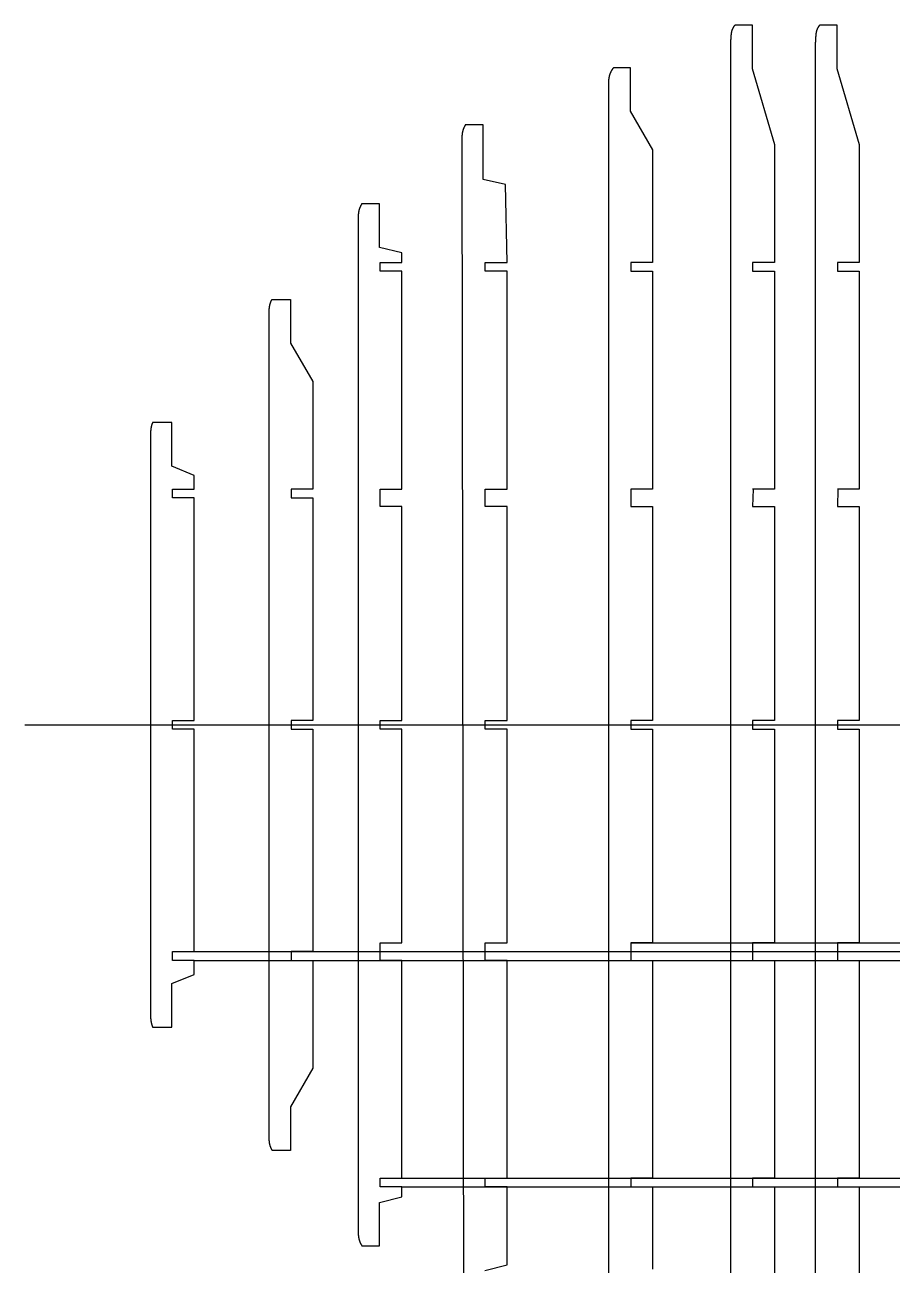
# Model space of a CAD drawing. Header units: inches. Extents: x -1514 to 1282, y -2074 to 286.
# Drawn here: x 342 to 381.8, y 64 to 121 of the extents above; entities that cross this region are included whole.
import ezdxf

# ---------------------------------------------------------------- set-up
doc = ezdxf.new("R2010")
doc.units = ezdxf.units.IN
doc.header["$LTSCALE"] = 0.1
doc.header["$MEASUREMENT"] = 0

msp = doc.modelspace()

# ---------------------------------------------------------------- linework, layer by layer
msp.add_line((342.01311, 88.84523), (449.85803, 88.84523))
at = {"color": 3}
for p, q in [((369.80497, 78.83099), (448.56981, 78.83099)), ((349.78398, 78.43101), (442.04386, 78.43101)), ((349.78398, 78.03101), (451.25003, 78.03101)), ((359.30759, 68.03099), (433.98611, 68.03099)), ((359.30759, 67.63098), (452.92044, 67.63098))]:
    msp.add_line(p, q, dxfattribs=at)
at = {"color": 7, "linetype": 'Continuous', "lineweight": 25}
for points in [[(374.39754, 57.63099), (374.39754, 120.05947), (374.39761, 120.06191), (374.39769, 120.06436), (374.39776, 120.06679), (374.39783, 120.06922), (374.39791, 120.07164), (374.39798, 120.07406), (374.39806, 120.07647), (374.39813, 120.07888), (374.3982, 120.08128), (374.39828, 120.08367), (374.39835, 120.08605), (374.39843, 120.08844), (374.39851, 120.09081), (374.39858, 120.09318), (374.39866, 120.09554), (374.39873, 120.0979), (374.39881, 120.10025), (374.39889, 120.10259), (374.39896, 120.10493), (374.39904, 120.10727), (374.39912, 120.10959), (374.39919, 120.11191), (374.39927, 120.11423), (374.39935, 120.11654), (374.39943, 120.11884), (374.39951, 120.12114), (374.39959, 120.12343), (374.39966, 120.12571), (374.39974, 120.12799), (374.39982, 120.13027), (374.3999, 120.13254), (374.39998, 120.1348), (374.40006, 120.13705), (374.40014, 120.1393), (374.40022, 120.14155), (374.4003, 120.14379), (374.40038, 120.14602), (374.40046, 120.14825), (374.40055, 120.15047), (374.40063, 120.15268), (374.40071, 120.15489), (374.40079, 120.1571), (374.40087, 120.1593), (374.40096, 120.16149), (374.40104, 120.16368), (374.40112, 120.16586), (374.4012, 120.16803), (374.40129, 120.1702), (374.40137, 120.17237), (374.40146, 120.17452), (374.40154, 120.17668), (374.40162, 120.17882), (374.40171, 120.18097), (374.40179, 120.1831), (374.40188, 120.18523), (374.40196, 120.18736), (374.40205, 120.18947), (374.40213, 120.19159), (374.40222, 120.1937), (374.40231, 120.1958), (374.40239, 120.19789), (374.40248, 120.19999), (374.40257, 120.20207), (374.40265, 120.20415), (374.40274, 120.20623), (374.40283, 120.20829), (374.40292, 120.21036), (374.403, 120.21242), (374.40309, 120.21447), (374.40318, 120.21652), (374.40327, 120.21856), (374.40336, 120.22059), (374.40345, 120.22262), (374.40354, 120.22465), (374.40362, 120.22667), (374.40371, 120.22868), (374.4038, 120.23069), (374.40389, 120.23269), (374.40399, 120.23469), (374.40408, 120.23669), (374.40417, 120.23867), (374.40426, 120.24065), (374.40435, 120.24263), (374.40444, 120.2446), (374.40453, 120.24657), (374.40462, 120.24853), (374.40472, 120.25048), (374.40481, 120.25243), (374.4049, 120.25438), (374.40499, 120.25632), (374.40509, 120.25825), (374.40518, 120.26018), (374.40528, 120.2621), (374.40537, 120.26402), (374.40546, 120.26594), (374.40556, 120.26784), (374.40565, 120.26975), (374.40575, 120.27164), (374.40584, 120.27353), (374.40594, 120.27542), (374.40603, 120.2773), (374.40613, 120.27918), (374.40622, 120.28105), (374.40632, 120.28292), (374.40642, 120.28478), (374.40651, 120.28663), (374.40661, 120.28849), (374.40671, 120.29033), (374.4068, 120.29217), (374.4069, 120.29401), (374.407, 120.29584), (374.4071, 120.29766), (374.4072, 120.29948), (374.40729, 120.3013), (374.40739, 120.30311), (374.40749, 120.30491), (374.40759, 120.30671), (374.40769, 120.30851), (374.40779, 120.3103), (374.40789, 120.31208), (374.40799, 120.31386), (374.40809, 120.31564), (374.40819, 120.31741), (374.40829, 120.31918), (374.40839, 120.32094), (374.40849, 120.32269), (374.4086, 120.32444), (374.4087, 120.32619), (374.4088, 120.32793), (374.4089, 120.32966), (374.409, 120.33139), (374.40911, 120.33312), (374.40921, 120.33484), (374.40931, 120.33656), (374.40942, 120.33827), (374.40952, 120.33997), (374.40962, 120.34167), (374.40973, 120.34337), (374.40983, 120.34506), (374.40994, 120.34675), (374.41004, 120.34843), (374.41014, 120.35011), (374.41025, 120.35178), (374.41036, 120.35345), (374.41046, 120.35511), (374.41057, 120.35677), (374.41067, 120.35843), (374.41078, 120.36007), (374.41089, 120.36172), (374.41099, 120.36336), (374.4111, 120.36499), (374.41121, 120.36662), (374.41131, 120.36825), (374.41142, 120.36987), (374.41153, 120.37149), (374.41164, 120.3731), (374.41175, 120.3747), (374.41186, 120.37631), (374.41196, 120.3779), (374.41207, 120.3795), (374.41218, 120.38108), (374.41229, 120.38267), (374.4124, 120.38425), (374.41251, 120.38582), (374.41262, 120.38739), (374.41273, 120.38896), (374.41284, 120.39052), (374.41295, 120.39207), (374.41307, 120.39363), (374.41318, 120.39517), (374.41329, 120.39672), (374.4134, 120.39825), (374.41351, 120.39979), (374.41363, 120.40132), (374.41374, 120.40284), (374.41385, 120.40436), (374.41396, 120.40588), (374.41408, 120.40739), (374.41419, 120.4089), (374.4143, 120.4104), (374.41442, 120.4119), (374.41453, 120.41339), (374.41465, 120.41488), (374.41476, 120.41636), (374.41488, 120.41784), (374.41499, 120.41932), (374.41511, 120.42079), (374.41522, 120.42226), (374.41534, 120.42372), (374.41546, 120.42518), (374.41557, 120.42664), (374.41569, 120.42809), (374.4158, 120.42953), (374.41592, 120.43097), (374.41604, 120.43241), (374.41616, 120.43384), (374.41627, 120.43527), (374.41639, 120.4367), (374.41651, 120.43812), (374.41663, 120.43953), (374.41675, 120.44095), (374.41687, 120.44235), (374.41699, 120.44376), (374.41711, 120.44516), (374.41723, 120.44655), (374.41735, 120.44794), (374.41747, 120.44933), (374.41759, 120.45071), (374.41771, 120.45209), (374.41783, 120.45346), (374.41795, 120.45483), (374.41807, 120.4562), (374.41819, 120.45756), (374.41831, 120.45892), (374.41843, 120.46027), (374.41856, 120.46162), (374.41868, 120.46297), (374.4188, 120.46431), (374.41893, 120.46565), (374.41905, 120.46698), (374.41917, 120.46831), (374.4193, 120.46963), (374.41942, 120.47095), (374.41954, 120.47227), (374.41967, 120.47359), (374.41979, 120.47489), (374.41992, 120.4762), (374.42004, 120.4775), (374.42017, 120.4788), (374.42029, 120.48009), (374.42042, 120.48138), (374.42054, 120.48267), (374.42067, 120.48395), (374.4208, 120.48523), (374.42092, 120.4865), (374.42105, 120.48777), (374.42118, 120.48904), (374.42131, 120.4903), (374.42143, 120.49156), (374.42156, 120.49281), (374.42169, 120.49406), (374.42182, 120.49531), (374.42195, 120.49655), (374.42208, 120.49779), (374.4222, 120.49903), (374.42233, 120.50026), (374.42246, 120.50149), (374.42259, 120.50271), (374.42272, 120.50393), (374.42285, 120.50515), (374.42298, 120.50636), (374.42312, 120.50757), (374.42325, 120.50877), (374.42338, 120.50998), (374.42351, 120.51117), (374.42364, 120.51237), (374.42377, 120.51356), (374.4239, 120.51474), (374.42404, 120.51593), (374.42417, 120.51711), (374.4243, 120.51828), (374.42444, 120.51946), (374.42457, 120.52062), (374.4247, 120.52179), (374.42484, 120.52295), (374.42497, 120.52411), (374.42511, 120.52526), (374.42524, 120.52641), (374.42537, 120.52756), (374.42551, 120.5287), (374.42565, 120.52984), (374.42578, 120.53098), (374.42592, 120.53211), (374.42605, 120.53324), (374.42619, 120.53437), (374.42633, 120.53549), (374.42646, 120.53661), (374.4266, 120.53772), (374.42674, 120.53884), (374.42687, 120.53994), (374.42701, 120.54105), (374.42715, 120.54215), (374.42729, 120.54325), (374.42743, 120.54434), (374.42756, 120.54543), (374.4277, 120.54652), (374.42784, 120.54761), (374.42798, 120.54869), (374.42812, 120.54976), (374.42826, 120.55084), (374.4284, 120.55191), (374.42854, 120.55298), (374.42868, 120.55404), (374.42882, 120.5551), (374.42896, 120.55616), (374.42911, 120.55721), (374.42925, 120.55826), (374.42939, 120.55931), (374.42953, 120.56036), (374.42967, 120.5614), (374.42982, 120.56243), (374.42996, 120.56347), (374.4301, 120.5645), (374.43024, 120.56553), (374.43039, 120.56655), (374.43053, 120.56757), (374.43068, 120.56859), (374.43082, 120.56961), (374.43096, 120.57062), (374.43111, 120.57163), (374.43125, 120.57263), (374.4314, 120.57364), (374.43154, 120.57464), (374.43169, 120.57563), (374.43184, 120.57663), (374.43198, 120.57762), (374.43213, 120.5786), (374.43227, 120.57959), (374.43242, 120.58057), (374.43257, 120.58154), (374.43272, 120.58252), (374.43286, 120.58349), (374.43301, 120.58446), (374.43316, 120.58542), (374.43331, 120.58639), (374.43346, 120.58735), (374.43361, 120.5883), (374.43375, 120.58925), (374.4339, 120.5902), (374.43405, 120.59115), (374.4342, 120.5921), (374.43435, 120.59304), (374.4345, 120.59398), (374.43465, 120.59491), (374.4348, 120.59584), (374.43495, 120.59677), (374.43511, 120.5977), (374.43526, 120.59862), (374.43541, 120.59954), (374.43556, 120.60046), (374.43571, 120.60138), (374.43587, 120.60229), (374.43602, 120.6032), (374.43617, 120.6041), (374.43632, 120.60501), (374.43648, 120.60591), (374.43663, 120.60681), (374.43679, 120.6077), (374.43694, 120.60859), (374.43709, 120.60948), (374.43725, 120.61037), (374.4374, 120.61125), (374.43756, 120.61214), (374.43771, 120.61301), (374.43787, 120.61389), (374.43802, 120.61476), (374.43818, 120.61563), (374.43834, 120.6165), (374.43849, 120.61737), (374.43865, 120.61823), (374.43881, 120.61909), (374.43896, 120.61994), (374.43912, 120.6208), (374.43928, 120.62165), (374.43944, 120.6225), (374.4396, 120.62334), (374.43975, 120.62419), (374.43991, 120.62503), (374.44007, 120.62587), (374.44023, 120.6267), (374.44039, 120.62753), (374.44055, 120.62837), (374.44071, 120.62919), (374.44087, 120.63002), (374.44103, 120.63084), (374.44119, 120.63166), (374.44135, 120.63248), (374.44151, 120.63329), (374.44168, 120.63411), (374.44184, 120.63492), (374.442, 120.63572), (374.44216, 120.63653), (374.44232, 120.63733), (374.44249, 120.63813), (374.44265, 120.63893), (374.44281, 120.63973), (374.44298, 120.64052), (374.44314, 120.64131), (374.4433, 120.6421), (374.44347, 120.64288), (374.44363, 120.64367), (374.4438, 120.64445), (374.44396, 120.64522), (374.44413, 120.646), (374.44429, 120.64677), (374.44446, 120.64755), (374.44462, 120.64831), (374.44479, 120.64908), (374.44496, 120.64985), (374.44512, 120.65061), (374.44529, 120.65137), (374.44546, 120.65212), (374.44562, 120.65288), (374.44579, 120.65363), (374.44596, 120.65438), (374.44613, 120.65513), (374.4463, 120.65588), (374.44646, 120.65662), (374.44663, 120.65736), (374.4468, 120.6581), (374.44697, 120.65884), (374.44714, 120.65957), (374.44731, 120.66031), (374.44748, 120.66104), (374.44765, 120.66177), (374.44782, 120.66249), (374.44799, 120.66322), (374.44816, 120.66394), (374.44833, 120.66466), (374.44851, 120.66538), (374.44868, 120.66609), (374.44885, 120.6668), (374.44902, 120.66752), (374.44919, 120.66823), (374.44937, 120.66893), (374.44954, 120.66964), (374.44971, 120.67034), (374.44989, 120.67104), (374.45006, 120.67174), (374.45023, 120.67244), (374.45041, 120.67313), (374.45058, 120.67383), (374.45076, 120.67452), (374.45093, 120.67521), (374.45111, 120.67589), (374.45128, 120.67658), (374.45146, 120.67726), (374.45164, 120.67794), (374.45181, 120.67862), (374.45199, 120.6793), (374.45216, 120.67997), (374.45234, 120.68065), (374.45252, 120.68132), (374.4527, 120.68199), (374.45287, 120.68266), (374.45305, 120.68332), (374.45323, 120.68399), (374.45341, 120.68465), (374.45359, 120.68531), (374.45377, 120.68597), (374.45395, 120.68662), (374.45412, 120.68728), (374.4543, 120.68793), (374.45448, 120.68858), (374.45466, 120.68923), (374.45484, 120.68988), (374.45503, 120.69052), (374.45521, 120.69117), (374.45539, 120.69181), (374.45557, 120.69245), (374.45575, 120.69309), (374.45593, 120.69373), (374.45611, 120.69436), (374.4563, 120.695), (374.45648, 120.69563), (374.45666, 120.69626), (374.45685, 120.69689), (374.45703, 120.69751), (374.45721, 120.69814), (374.4574, 120.69876), (374.45758, 120.69939), (374.45777, 120.70001), (374.45795, 120.70063), (374.45814, 120.70124), (374.45832, 120.70186), (374.45851, 120.70247), (374.45869, 120.70309), (374.45888, 120.7037), (374.45906, 120.70431), (374.45925, 120.70491), (374.45962, 120.70612), (374.46, 120.70733), (374.46037, 120.70853), (374.46075, 120.70972), (374.46113, 120.71091), (374.46151, 120.71209), (374.46189, 120.71327), (374.46227, 120.71444), (374.46265, 120.7156), (374.46303, 120.71676), (374.46341, 120.71791), (374.4638, 120.71906), (374.46419, 120.72021), (374.46457, 120.72134), (374.46496, 120.72248), (374.46535, 120.7236), (374.46574, 120.72473), (374.46613, 120.72585), (374.46652, 120.72696), (374.46691, 120.72807), (374.46731, 120.72917), (374.4677, 120.73027), (374.4681, 120.73137), (374.46849, 120.73246), (374.46889, 120.73354), (374.46929, 120.73463), (374.46969, 120.7357), (374.47009, 120.73678), (374.47049, 120.73785), (374.4709, 120.73891), (374.4713, 120.73998), (374.4717, 120.74103), (374.47211, 120.74209), (374.47252, 120.74314), (374.47293, 120.74419), (374.47333, 120.74523), (374.47374, 120.74627), (374.47415, 120.74731), (374.47457, 120.74834), (374.47498, 120.74938), (374.47539, 120.7504), (374.47581, 120.75143), (374.47622, 120.75245), (374.47664, 120.75347), (374.47706, 120.75449), (374.47748, 120.7555), (374.4779, 120.75651), (374.47832, 120.75752), (374.47874, 120.75852), (374.47917, 120.75953), (374.47959, 120.76053), (374.48002, 120.76153), (374.48044, 120.76253), (374.48087, 120.76352), (374.4813, 120.76451), (374.48173, 120.7655), (374.48216, 120.76649), (374.48259, 120.76748), (374.48302, 120.76847), (374.48345, 120.76945), (374.48389, 120.77043), (374.48432, 120.77141), (374.48476, 120.77239), (374.4852, 120.77337), (374.48608, 120.77532), (374.48696, 120.77727), (374.48785, 120.77922), (374.48874, 120.78116), (374.48896, 120.78164), (374.48918, 120.78213), (374.48964, 120.78311), (374.49054, 120.78506), (374.49145, 120.78701), (374.49237, 120.78896), (374.49329, 120.79091), (374.49421, 120.79286), (374.49514, 120.7948), (374.49607, 120.79675), (374.49701, 120.79869), (374.49795, 120.80063), (374.4989, 120.80256), (374.49985, 120.8045), (374.5008, 120.80643), (374.50176, 120.80836), (374.50272, 120.81029), (374.50369, 120.81222), (374.50466, 120.81415), (374.50564, 120.81607), (374.50662, 120.81799), (374.5076, 120.81991), (374.50859, 120.82183), (374.50959, 120.82375), (374.51058, 120.82566), (374.51158, 120.82757), (374.51259, 120.82948), (374.5136, 120.83139), (374.51461, 120.83329), (374.51563, 120.8352), (374.51665, 120.8371), (374.51768, 120.839), (374.51871, 120.84089), (374.51975, 120.84279), (374.52078, 120.84468), (374.52183, 120.84657), (374.52287, 120.84846), (374.52393, 120.85035), (374.52498, 120.85223), (374.52604, 120.85411), (374.5271, 120.85599), (374.52817, 120.85787), (374.52924, 120.85974), (374.53032, 120.86162), (374.5314, 120.86349), (374.53249, 120.86535), (374.53357, 120.86722), (374.53467, 120.86908), (374.53576, 120.87094), (374.53686, 120.8728), (374.53797, 120.87466), (374.53908, 120.87651), (374.54019, 120.87836), (374.5413, 120.88021), (374.54242, 120.88206), (374.54355, 120.8839), (374.54468, 120.88574), (374.54581, 120.88758), (374.54695, 120.88942), (374.54809, 120.89125), (374.54923, 120.89308), (374.55038, 120.89491), (374.55153, 120.89674), (374.55269, 120.89856), (374.55385, 120.90039), (374.55501, 120.9022), (374.55618, 120.90402), (374.55735, 120.90583), (374.55853, 120.90764), (374.55971, 120.90945), (374.56089, 120.91126), (374.56208, 120.91306), (374.56327, 120.91486), (374.56446, 120.91666), (374.56566, 120.91845), (374.56687, 120.92025), (374.56807, 120.92204), (374.56928, 120.92382), (374.5705, 120.92561), (374.57172, 120.92739), (374.57294, 120.92917), (374.57416, 120.93094), (374.57539, 120.93272), (374.57663, 120.93449), (374.57786, 120.93625), (374.5791, 120.93802), (374.58035, 120.93978), (374.5816, 120.94154), (374.58285, 120.94329), (374.5841, 120.94505), (374.58536, 120.9468), (374.58663, 120.94854), (374.58789, 120.95029), (374.58916, 120.95203), (374.59044, 120.95377), (374.59172, 120.9555), (374.593, 120.95723), (374.59428, 120.95896), (374.59557, 120.96069), (374.59687, 120.96241), (374.59816, 120.96413), (374.59946, 120.96585), (375.37754, 120.96585), (375.37754, 118.96585), (376.39754, 115.4671), (376.39754, 110.05947), (375.39754, 110.05947), (375.39754, 109.65947), (376.39754, 109.65947), (376.39754, 99.65947), (375.39754, 99.65947)], [(378.28751, 57.63099), (378.28751, 120.05947), (378.28758, 120.06191), (378.28765, 120.06436), (378.28773, 120.06679), (378.2878, 120.06922), (378.28787, 120.07164), (378.28795, 120.07406), (378.28802, 120.07647), (378.2881, 120.07888), (378.28817, 120.08128), (378.28825, 120.08367), (378.28832, 120.08605), (378.2884, 120.08844), (378.28847, 120.09081), (378.28855, 120.09318), (378.28862, 120.09554), (378.2887, 120.0979), (378.28878, 120.10025), (378.28885, 120.10259), (378.28893, 120.10493), (378.28901, 120.10727), (378.28908, 120.10959), (378.28916, 120.11191), (378.28924, 120.11423), (378.28932, 120.11654), (378.2894, 120.11884), (378.28947, 120.12114), (378.28955, 120.12343), (378.28963, 120.12571), (378.28971, 120.12799), (378.28979, 120.13027), (378.28987, 120.13254), (378.28995, 120.1348), (378.29003, 120.13705), (378.29011, 120.1393), (378.29019, 120.14155), (378.29027, 120.14379), (378.29035, 120.14602), (378.29043, 120.14825), (378.29051, 120.15047), (378.29059, 120.15268), (378.29068, 120.15489), (378.29076, 120.1571), (378.29084, 120.1593), (378.29092, 120.16149), (378.29101, 120.16368), (378.29109, 120.16586), (378.29117, 120.16803), (378.29126, 120.1702), (378.29134, 120.17237), (378.29142, 120.17452), (378.29151, 120.17668), (378.29159, 120.17882), (378.29168, 120.18097), (378.29176, 120.1831), (378.29185, 120.18523), (378.29193, 120.18736), (378.29202, 120.18947), (378.2921, 120.19159), (378.29219, 120.1937), (378.29227, 120.1958), (378.29236, 120.19789), (378.29245, 120.19999), (378.29253, 120.20207), (378.29262, 120.20415), (378.29271, 120.20623), (378.29279, 120.20829), (378.29288, 120.21036), (378.29297, 120.21242), (378.29306, 120.21447), (378.29315, 120.21652), (378.29324, 120.21856), (378.29332, 120.22059), (378.29341, 120.22262), (378.2935, 120.22465), (378.29359, 120.22667), (378.29368, 120.22868), (378.29377, 120.23069), (378.29386, 120.23269), (378.29395, 120.23469), (378.29404, 120.23669), (378.29413, 120.23867), (378.29422, 120.24065), (378.29432, 120.24263), (378.29441, 120.2446), (378.2945, 120.24657), (378.29459, 120.24853), (378.29468, 120.25048), (378.29478, 120.25243), (378.29487, 120.25438), (378.29496, 120.25632), (378.29506, 120.25825), (378.29515, 120.26018), (378.29524, 120.2621), (378.29534, 120.26402), (378.29543, 120.26594), (378.29552, 120.26784), (378.29562, 120.26975), (378.29571, 120.27164), (378.29581, 120.27353), (378.2959, 120.27542), (378.296, 120.2773), (378.2961, 120.27918), (378.29619, 120.28105), (378.29629, 120.28292), (378.29638, 120.28478), (378.29648, 120.28663), (378.29658, 120.28849), (378.29667, 120.29033), (378.29677, 120.29217), (378.29687, 120.29401), (378.29697, 120.29584), (378.29706, 120.29766), (378.29716, 120.29948), (378.29726, 120.3013), (378.29736, 120.30311), (378.29746, 120.30491), (378.29756, 120.30671), (378.29766, 120.30851), (378.29776, 120.3103), (378.29786, 120.31208), (378.29796, 120.31386), (378.29806, 120.31564), (378.29816, 120.31741), (378.29826, 120.31918), (378.29836, 120.32094), (378.29846, 120.32269), (378.29856, 120.32444), (378.29866, 120.32619), (378.29877, 120.32793), (378.29887, 120.32966), (378.29897, 120.33139), (378.29907, 120.33312), (378.29918, 120.33484), (378.29928, 120.33656), (378.29938, 120.33827), (378.29949, 120.33997), (378.29959, 120.34167), (378.29969, 120.34337), (378.2998, 120.34506), (378.2999, 120.34675), (378.30001, 120.34843), (378.30011, 120.35011), (378.30022, 120.35178), (378.30032, 120.35345), (378.30043, 120.35511), (378.30053, 120.35677), (378.30064, 120.35843), (378.30075, 120.36007), (378.30085, 120.36172), (378.30096, 120.36336), (378.30107, 120.36499), (378.30117, 120.36662), (378.30128, 120.36825), (378.30139, 120.36987), (378.3015, 120.37149), (378.30161, 120.3731), (378.30171, 120.3747), (378.30182, 120.37631), (378.30193, 120.3779), (378.30204, 120.3795), (378.30215, 120.38108), (378.30226, 120.38267), (378.30237, 120.38425), (378.30248, 120.38582), (378.30259, 120.38739), (378.3027, 120.38896), (378.30281, 120.39052), (378.30292, 120.39207), (378.30303, 120.39363), (378.30314, 120.39517), (378.30326, 120.39672), (378.30337, 120.39825), (378.30348, 120.39979), (378.30359, 120.40132), (378.30371, 120.40284), (378.30382, 120.40436), (378.30393, 120.40588), (378.30404, 120.40739), (378.30416, 120.4089), (378.30427, 120.4104), (378.30439, 120.4119), (378.3045, 120.41339), (378.30461, 120.41488), (378.30473, 120.41636), (378.30484, 120.41784), (378.30496, 120.41932), (378.30507, 120.42079), (378.30519, 120.42226), (378.30531, 120.42372), (378.30542, 120.42518), (378.30554, 120.42664), (378.30566, 120.42809), (378.30577, 120.42953), (378.30589, 120.43097), (378.30601, 120.43241), (378.30612, 120.43384), (378.30624, 120.43527), (378.30636, 120.4367), (378.30648, 120.43812), (378.3066, 120.43953), (378.30672, 120.44095), (378.30683, 120.44235), (378.30695, 120.44376), (378.30707, 120.44516), (378.30719, 120.44655), (378.30731, 120.44794), (378.30743, 120.44933), (378.30755, 120.45071), (378.30767, 120.45209), (378.30779, 120.45346), (378.30792, 120.45483), (378.30804, 120.4562), (378.30816, 120.45756), (378.30828, 120.45892), (378.3084, 120.46027), (378.30852, 120.46162), (378.30865, 120.46297), (378.30877, 120.46431), (378.30889, 120.46565), (378.30902, 120.46698), (378.30914, 120.46831), (378.30926, 120.46963), (378.30939, 120.47095), (378.30951, 120.47227), (378.30963, 120.47359), (378.30976, 120.47489), (378.30988, 120.4762), (378.31001, 120.4775), (378.31013, 120.4788), (378.31026, 120.48009), (378.31039, 120.48138), (378.31051, 120.48267), (378.31064, 120.48395), (378.31076, 120.48523), (378.31089, 120.4865), (378.31102, 120.48777), (378.31115, 120.48904), (378.31127, 120.4903), (378.3114, 120.49156), (378.31153, 120.49281), (378.31166, 120.49406), (378.31179, 120.49531), (378.31191, 120.49655), (378.31204, 120.49779), (378.31217, 120.49903), (378.3123, 120.50026), (378.31243, 120.50149), (378.31256, 120.50271), (378.31269, 120.50393), (378.31282, 120.50515), (378.31295, 120.50636), (378.31308, 120.50757), (378.31321, 120.50877), (378.31334, 120.50998), (378.31348, 120.51117), (378.31361, 120.51237), (378.31374, 120.51356), (378.31387, 120.51474), (378.314, 120.51593), (378.31414, 120.51711), (378.31427, 120.51828), (378.3144, 120.51946), (378.31454, 120.52062), (378.31467, 120.52179), (378.3148, 120.52295), (378.31494, 120.52411), (378.31507, 120.52526), (378.31521, 120.52641), (378.31534, 120.52756), (378.31548, 120.5287), (378.31561, 120.52984), (378.31575, 120.53098), (378.31588, 120.53211), (378.31602, 120.53324), (378.31616, 120.53437), (378.31629, 120.53549), (378.31643, 120.53661), (378.31657, 120.53772), (378.3167, 120.53884), (378.31684, 120.53994), (378.31698, 120.54105), (378.31712, 120.54215), (378.31725, 120.54325), (378.31739, 120.54434), (378.31753, 120.54543), (378.31767, 120.54652), (378.31781, 120.54761), (378.31795, 120.54869), (378.31809, 120.54976), (378.31823, 120.55084), (378.31837, 120.55191), (378.31851, 120.55298), (378.31865, 120.55404), (378.31879, 120.5551), (378.31893, 120.55616), (378.31907, 120.55721), (378.31921, 120.55826), (378.31936, 120.55931), (378.3195, 120.56036), (378.31964, 120.5614), (378.31978, 120.56243), (378.31993, 120.56347), (378.32007, 120.5645), (378.32021, 120.56553), (378.32036, 120.56655), (378.3205, 120.56757), (378.32064, 120.56859), (378.32079, 120.56961), (378.32093, 120.57062), (378.32108, 120.57163), (378.32122, 120.57263), (378.32137, 120.57364), (378.32151, 120.57464), (378.32166, 120.57563), (378.3218, 120.57663), (378.32195, 120.57762), (378.3221, 120.5786), (378.32224, 120.57959), (378.32239, 120.58057), (378.32254, 120.58154), (378.32268, 120.58252), (378.32283, 120.58349), (378.32298, 120.58446), (378.32313, 120.58542), (378.32327, 120.58639), (378.32342, 120.58735), (378.32357, 120.5883), (378.32372, 120.58925), (378.32387, 120.5902), (378.32402, 120.59115), (378.32417, 120.5921), (378.32432, 120.59304), (378.32447, 120.59398), (378.32462, 120.59491), (378.32477, 120.59584), (378.32492, 120.59677), (378.32507, 120.5977), (378.32522, 120.59862), (378.32538, 120.59954), (378.32553, 120.60046), (378.32568, 120.60138), (378.32583, 120.60229), (378.32599, 120.6032), (378.32614, 120.6041), (378.32629, 120.60501), (378.32644, 120.60591), (378.3266, 120.60681), (378.32675, 120.6077), (378.32691, 120.60859), (378.32706, 120.60948), (378.32722, 120.61037), (378.32737, 120.61125), (378.32753, 120.61214), (378.32768, 120.61301), (378.32784, 120.61389), (378.32799, 120.61476), (378.32815, 120.61563), (378.3283, 120.6165), (378.32846, 120.61737), (378.32862, 120.61823), (378.32877, 120.61909), (378.32893, 120.61994), (378.32909, 120.6208), (378.32925, 120.62165), (378.32941, 120.6225), (378.32956, 120.62334), (378.32972, 120.62419), (378.32988, 120.62503), (378.33004, 120.62587), (378.3302, 120.6267), (378.33036, 120.62753), (378.33052, 120.62837), (378.33068, 120.62919), (378.33084, 120.63002), (378.331, 120.63084), (378.33116, 120.63166), (378.33132, 120.63248), (378.33148, 120.63329), (378.33164, 120.63411), (378.3318, 120.63492), (378.33197, 120.63572), (378.33213, 120.63653), (378.33229, 120.63733), (378.33245, 120.63813), (378.33262, 120.63893), (378.33278, 120.63973), (378.33294, 120.64052), (378.33311, 120.64131), (378.33327, 120.6421), (378.33343, 120.64288), (378.3336, 120.64367), (378.33376, 120.64445), (378.33393, 120.64522), (378.33409, 120.646), (378.33426, 120.64677), (378.33442, 120.64755), (378.33459, 120.64831), (378.33476, 120.64908), (378.33492, 120.64985), (378.33509, 120.65061), (378.33526, 120.65137), (378.33542, 120.65212), (378.33559, 120.65288), (378.33576, 120.65363), (378.33593, 120.65438), (378.33609, 120.65513), (378.33626, 120.65588), (378.33643, 120.65662), (378.3366, 120.65736), (378.33677, 120.6581), (378.33694, 120.65884), (378.33711, 120.65957), (378.33728, 120.66031), (378.33745, 120.66104), (378.33762, 120.66177), (378.33779, 120.66249), (378.33796, 120.66322), (378.33813, 120.66394), (378.3383, 120.66466), (378.33847, 120.66538), (378.33864, 120.66609), (378.33882, 120.6668), (378.33899, 120.66752), (378.33916, 120.66823), (378.33933, 120.66893), (378.33951, 120.66964), (378.33968, 120.67034), (378.33985, 120.67104), (378.34003, 120.67174), (378.3402, 120.67244), (378.34038, 120.67313), (378.34055, 120.67383), (378.34072, 120.67452), (378.3409, 120.67521), (378.34108, 120.67589), (378.34125, 120.67658), (378.34143, 120.67726), (378.3416, 120.67794), (378.34178, 120.67862), (378.34195, 120.6793), (378.34213, 120.67997), (378.34231, 120.68065), (378.34249, 120.68132), (378.34266, 120.68199), (378.34284, 120.68266), (378.34302, 120.68332), (378.3432, 120.68399), (378.34338, 120.68465), (378.34355, 120.68531), (378.34373, 120.68597), (378.34391, 120.68662), (378.34409, 120.68728), (378.34427, 120.68793), (378.34445, 120.68858), (378.34463, 120.68923), (378.34481, 120.68988), (378.34499, 120.69052), (378.34517, 120.69117), (378.34535, 120.69181), (378.34554, 120.69245), (378.34572, 120.69309), (378.3459, 120.69373), (378.34608, 120.69436), (378.34626, 120.695), (378.34645, 120.69563), (378.34663, 120.69626), (378.34681, 120.69689), (378.347, 120.69751), (378.34718, 120.69814), (378.34736, 120.69876), (378.34755, 120.69939), (378.34773, 120.70001), (378.34792, 120.70063), (378.3481, 120.70124), (378.34829, 120.70186), (378.34847, 120.70247), (378.34866, 120.70309), (378.34884, 120.7037), (378.34903, 120.70431), (378.34922, 120.70491), (378.34959, 120.70612), (378.34997, 120.70733), (378.35034, 120.70853), (378.35072, 120.70972), (378.3511, 120.71091), (378.35147, 120.71209), (378.35185, 120.71327), (378.35223, 120.71444), (378.35262, 120.7156), (378.353, 120.71676), (378.35338, 120.71791), (378.35377, 120.71906), (378.35415, 120.72021), (378.35454, 120.72134), (378.35493, 120.72248), (378.35532, 120.7236), (378.35571, 120.72473), (378.3561, 120.72585), (378.35649, 120.72696), (378.35688, 120.72807), (378.35727, 120.72917), (378.35767, 120.73027), (378.35806, 120.73137), (378.35846, 120.73246), (378.35886, 120.73354), (378.35926, 120.73463), (378.35966, 120.7357), (378.36006, 120.73678), (378.36046, 120.73785), (378.36086, 120.73891), (378.36127, 120.73998), (378.36167, 120.74103), (378.36208, 120.74209), (378.36248, 120.74314), (378.36289, 120.74419), (378.3633, 120.74523), (378.36371, 120.74627), (378.36412, 120.74731), (378.36453, 120.74834), (378.36495, 120.74938), (378.36536, 120.7504), (378.36578, 120.75143), (378.36619, 120.75245), (378.36661, 120.75347), (378.36703, 120.75449), (378.36745, 120.7555), (378.36787, 120.75651), (378.36829, 120.75752), (378.36871, 120.75852), (378.36913, 120.75953), (378.36956, 120.76053), (378.36998, 120.76153), (378.37041, 120.76253), (378.37084, 120.76352), (378.37126, 120.76451), (378.37169, 120.7655), (378.37212, 120.76649), (378.37256, 120.76748), (378.37299, 120.76847), (378.37342, 120.76945), (378.37386, 120.77043), (378.37429, 120.77141), (378.37473, 120.77239), (378.37517, 120.77337), (378.37604, 120.77532), (378.37693, 120.77727), (378.37781, 120.77922), (378.3787, 120.78116), (378.37893, 120.78164), (378.37915, 120.78213), (378.3796, 120.78311), (378.38051, 120.78506), (378.38142, 120.78701), (378.38234, 120.78896), (378.38326, 120.79091), (378.38418, 120.79286), (378.38511, 120.7948), (378.38604, 120.79675), (378.38698, 120.79869), (378.38792, 120.80063), (378.38887, 120.80256), (378.38982, 120.8045), (378.39077, 120.80643), (378.39173, 120.80836), (378.39269, 120.81029), (378.39366, 120.81222), (378.39463, 120.81415), (378.39561, 120.81607), (378.39659, 120.81799), (378.39757, 120.81991), (378.39856, 120.82183), (378.39955, 120.82375), (378.40055, 120.82566), (378.40155, 120.82757), (378.40256, 120.82948), (378.40357, 120.83139), (378.40458, 120.83329), (378.4056, 120.8352), (378.40662, 120.8371), (378.40765, 120.839), (378.40868, 120.84089), (378.40971, 120.84279), (378.41075, 120.84468), (378.41179, 120.84657), (378.41284, 120.84846), (378.41389, 120.85035), (378.41495, 120.85223), (378.41601, 120.85411), (378.41707, 120.85599), (378.41814, 120.85787), (378.41921, 120.85974), (378.42029, 120.86162), (378.42137, 120.86349), (378.42245, 120.86535), (378.42354, 120.86722), (378.42463, 120.86908), (378.42573, 120.87094), (378.42683, 120.8728), (378.42793, 120.87466), (378.42904, 120.87651), (378.43015, 120.87836), (378.43127, 120.88021), (378.43239, 120.88206), (378.43352, 120.8839), (378.43464, 120.88574), (378.43578, 120.88758), (378.43691, 120.88942), (378.43805, 120.89125), (378.4392, 120.89308), (378.44035, 120.89491), (378.4415, 120.89674), (378.44266, 120.89856), (378.44382, 120.90039), (378.44498, 120.9022), (378.44615, 120.90402), (378.44732, 120.90583), (378.44849, 120.90764), (378.44967, 120.90945), (378.45086, 120.91126), (378.45205, 120.91306), (378.45324, 120.91486), (378.45443, 120.91666), (378.45563, 120.91845), (378.45683, 120.92025), (378.45804, 120.92204), (378.45925, 120.92382), (378.46046, 120.92561), (378.46168, 120.92739), (378.4629, 120.92917), (378.46413, 120.93094), (378.46536, 120.93272), (378.46659, 120.93449), (378.46783, 120.93625), (378.46907, 120.93802), (378.47031, 120.93978), (378.47156, 120.94154), (378.47282, 120.94329), (378.47407, 120.94505), (378.47533, 120.9468), (378.47659, 120.94854), (378.47786, 120.95029), (378.47913, 120.95203), (378.48041, 120.95377), (378.48168, 120.9555), (378.48297, 120.95723), (378.48425, 120.95896), (378.48554, 120.96069), (378.48683, 120.96241), (378.48813, 120.96413), (378.48943, 120.96585), (379.26751, 120.96585), (379.26751, 118.96585), (380.28751, 115.4671), (380.28751, 110.05947), (379.28751, 110.05947), (379.28751, 109.65947), (380.28751, 109.65947), (380.28751, 99.65947), (379.28751, 99.65947)], [(368.80497, 59.32223), (368.80497, 118.36822), (368.80499, 118.37354), (368.80503, 118.37887), (368.8051, 118.38421), (368.8052, 118.38954), (368.80533, 118.39487), (368.80548, 118.40021), (368.80567, 118.40555), (368.80588, 118.41088), (368.80612, 118.41622), (368.80639, 118.42156), (368.80668, 118.4269), (368.80701, 118.43224), (368.80736, 118.43758), (368.80774, 118.44291), (368.80815, 118.44825), (368.80859, 118.45359), (368.80905, 118.45892), (368.80954, 118.46425), (368.81007, 118.46959), (368.81061, 118.47492), (368.81119, 118.48024), (368.81179, 118.48557), (368.81243, 118.49089), (368.81308, 118.49621), (368.81377, 118.50153), (368.81449, 118.50685), (368.81523, 118.51216), (368.816, 118.51746), (368.8168, 118.52277), (368.81762, 118.52807), (368.81848, 118.53336), (368.81936, 118.53865), (368.82026, 118.54394), (368.8212, 118.54922), (368.82216, 118.5545), (368.82315, 118.55977), (368.82417, 118.56503), (368.82521, 118.57029), (368.82629, 118.57555), (368.82739, 118.58079), (368.82851, 118.58603), (368.82967, 118.59127), (368.83085, 118.5965), (368.83206, 118.60172), (368.83329, 118.60693), (368.83456, 118.61213), (368.83585, 118.61733), (368.83716, 118.62252), (368.83851, 118.6277), (368.83988, 118.63288), (368.84128, 118.63804), (368.8427, 118.6432), (368.84416, 118.64834), (368.84563, 118.65348), (368.84714, 118.65861), (368.84867, 118.66372), (368.85023, 118.66883), (368.85182, 118.67393), (368.85343, 118.67902), (368.85507, 118.68409), (368.85674, 118.68916), (368.85843, 118.69422), (368.86015, 118.69926), (368.8619, 118.70429), (368.86367, 118.70931), (368.86547, 118.71432), (368.8673, 118.71933), (368.86916, 118.72433), (368.87105, 118.72932), (368.87296, 118.7343), (368.8749, 118.73927), (368.87687, 118.74423), (368.87886, 118.74919), (368.88089, 118.75413), (368.88294, 118.75907), (368.88501, 118.76399), (368.88712, 118.76891), (368.88925, 118.77382), (368.8914, 118.77871), (368.89359, 118.7836), (368.8958, 118.78848), (368.89804, 118.79334), (368.9003, 118.79819), (368.90259, 118.80304), (368.90491, 118.80787), (368.90725, 118.81269), (368.90962, 118.81749), (368.91201, 118.82229), (368.91443, 118.82707), (368.91687, 118.83184), (368.91934, 118.8366), (368.92184, 118.84135), (368.92436, 118.84608), (368.92691, 118.8508), (368.92948, 118.8555), (368.93208, 118.86019), (368.9347, 118.86487), (368.93735, 118.86954), (368.94002, 118.87418), (368.94271, 118.87882), (368.94543, 118.88344), (368.94818, 118.88804), (368.95095, 118.89263), (368.95374, 118.89721), (368.95656, 118.90177), (368.9594, 118.90631), (368.96227, 118.91083), (368.96516, 118.91535), (368.96807, 118.91984), (368.97101, 118.92432), (368.97397, 118.92878), (368.97695, 118.93322), (368.97996, 118.93765), (368.98299, 118.94206), (368.98604, 118.94645), (368.98912, 118.95082), (368.99222, 118.95517), (368.99534, 118.95951), (368.99848, 118.96383), (369.00165, 118.96813), (369.00484, 118.97241), (369.00805, 118.97667), (369.01128, 118.98091), (369.01454, 118.98514), (369.01782, 118.98934), (369.02112, 118.99352), (369.02444, 118.99768), (369.02779, 119.00183), (369.78493, 119.00183), (369.78493, 117.00183), (370.80497, 115.23506), (370.80497, 110.05947), (369.80497, 110.05947), (369.80497, 109.65947), (370.80497, 109.65947), (370.80497, 99.65947), (369.80497, 99.65947), (369.80497, 98.85947), (370.80497, 98.85947), (370.80497, 89.04523), (369.80497, 89.04523), (369.80497, 88.64523), (370.80497, 88.64523), (370.80497, 78.83099), (369.80497, 78.83099), (369.80497, 78.03099), (370.80497, 78.03099), (370.80497, 68.03099), (369.80497, 68.03099), (369.80497, 67.63099), (370.80497, 67.63099), (370.80497, 67.15866), (370.80497, 66.68633), (370.80497, 66.214), (370.80497, 65.74168), (370.80497, 65.26935), (370.80497, 64.79702), (370.80497, 64.3247), (370.80497, 63.85237)], [(363.11199, 63.79655), (364.13229, 64.0516), (364.13216, 67.631), (363.13216, 67.631), (363.13216, 68.031), (364.13216, 68.031), (364.13216, 78.031), (363.13216, 78.031), (363.13216, 78.831), (364.13216, 78.831), (364.13216, 88.64524), (363.13216, 88.64524), (363.13216, 89.04524), (364.13216, 89.04524), (364.13216, 98.85948), (363.13216, 98.85948), (363.13216, 99.65948), (364.13216, 99.65948), (364.13216, 109.65948), (363.13216, 109.65948), (363.13216, 110.05948), (364.13216, 110.05948), (364.06447, 113.63), (363.04417, 113.87391), (363.04417, 116.37391), (362.22188, 116.37391), (362.21946, 116.37008), (362.21705, 116.36623), (362.21467, 116.36238), (362.2123, 116.35851), (362.20995, 116.35463), (362.20762, 116.35074), (362.20531, 116.34683), (362.20301, 116.34291), (362.20074, 116.33898), (362.19848, 116.33504), (362.19623, 116.33109), (362.19401, 116.32713), (362.1918, 116.32315), (362.18962, 116.31916), (362.18745, 116.31516), (362.18529, 116.31116), (362.18316, 116.30714), (362.18104, 116.30311), (362.17895, 116.29906), (362.17687, 116.29501), (362.17481, 116.29095), (362.17276, 116.28688), (362.17074, 116.2828), (362.16873, 116.27871), (362.16675, 116.2746), (362.16478, 116.27049), (362.16283, 116.26637), (362.16089, 116.26224), (362.15898, 116.2581), (362.15708, 116.25395), (362.15521, 116.2498), (362.15335, 116.24563), (362.15151, 116.24146), (362.14969, 116.23727), (362.14789, 116.23308), (362.1461, 116.22888), (362.14434, 116.22467), (362.14259, 116.22046), (362.14087, 116.21623), (362.13916, 116.212), (362.13747, 116.20776), (362.1358, 116.20352), (362.13415, 116.19926), (362.13252, 116.195), (362.1309, 116.19074), (362.12931, 116.18646), (362.12773, 116.18218), (362.12618, 116.17789), (362.12464, 116.1736), (362.12312, 116.1693), (362.12163, 116.16499), (362.12015, 116.16068), (362.11869, 116.15636), (362.11725, 116.15203), (362.11583, 116.1477), (362.11443, 116.14337), (362.11304, 116.13903), (362.11168, 116.13468), (362.11034, 116.13033), (362.10902, 116.12597), (362.10771, 116.12161), (362.10643, 116.11724), (362.10516, 116.11287), (362.10392, 116.1085), (362.10269, 116.10412), (362.10149, 116.09974), (362.1003, 116.09535), (362.09914, 116.09096), (362.09799, 116.08656), (362.09687, 116.08216), (362.09576, 116.07776), (362.09467, 116.07336), (362.09361, 116.06895), (362.09256, 116.06454), (362.09153, 116.06012), (362.09053, 116.0557), (362.08953, 116.05124), (362.08856, 116.04678), (362.0876, 116.04231), (362.08667, 116.03784), (362.08575, 116.03336), (362.08485, 116.02888), (362.08397, 116.02439), (362.08312, 116.0199), (362.08228, 116.0154), (362.08146, 116.0109), (362.08066, 116.0064), (362.07988, 116.00189), (362.07911, 115.99737), (362.07837, 115.99286), (362.07765, 115.98834), (362.07694, 115.98381), (362.07626, 115.97929), (362.0756, 115.97476), (362.07495, 115.97022), (362.07432, 115.96568), (362.07372, 115.96115), (362.07313, 115.9566), (362.07256, 115.95206), (362.07201, 115.94751), (362.07148, 115.94296), (362.07097, 115.93841), (362.07048, 115.93385), (362.07001, 115.9293), (362.06956, 115.92474), (362.06912, 115.92018), (362.06871, 115.91562), (362.06832, 115.91105), (362.06794, 115.90649), (362.06758, 115.90192), (362.06725, 115.89736), (362.06693, 115.89279), (362.06663, 115.88822), (362.06635, 115.88365), (362.06609, 115.87908), (362.06585, 115.87451), (362.06563, 115.86994), (362.06543, 115.86537), (362.06525, 115.86079), (362.06509, 115.85622), (362.06494, 115.85165), (362.06482, 115.84708), (362.06471, 115.84251), (362.06462, 115.83794), (362.06456, 115.83337), (362.06451, 115.8288), (362.06448, 115.82423), (362.06447, 115.81966), (362.13229, 61.87079)], [(347.87204, 102.7094), (347.87058, 102.70602), (347.86913, 102.70264), (347.8677, 102.69925), (347.86628, 102.69585), (347.86487, 102.69245), (347.86348, 102.68904), (347.86209, 102.68562), (347.86072, 102.6822), (347.85936, 102.67877), (347.85802, 102.67534), (347.85668, 102.6719), (347.85536, 102.66846), (347.85405, 102.66501), (347.85275, 102.66156), (347.85147, 102.6581), (347.85019, 102.65463), (347.84893, 102.65116), (347.84769, 102.64769), (347.84645, 102.64421), (347.84523, 102.64072), (347.84402, 102.63723), (347.84282, 102.63374), (347.84163, 102.63024), (347.84046, 102.62674), (347.8393, 102.62323), (347.83815, 102.61971), (347.83701, 102.6162), (347.83588, 102.61267), (347.83477, 102.60915), (347.83367, 102.60562), (347.83258, 102.60208), (347.8315, 102.59854), (347.83044, 102.595), (347.82939, 102.59145), (347.82835, 102.5879), (347.82732, 102.58435), (347.82631, 102.58079), (347.82531, 102.57722), (347.82431, 102.57366), (347.82334, 102.57009), (347.82237, 102.56652), (347.82142, 102.56294), (347.82047, 102.55936), (347.81954, 102.55578), (347.81863, 102.55219), (347.81772, 102.5486), (347.81683, 102.54501), (347.81595, 102.54141), (347.81508, 102.53781), (347.81422, 102.53421), (347.81338, 102.53061), (347.81255, 102.527), (347.81173, 102.52339), (347.81092, 102.51978), (347.81012, 102.51616), (347.80934, 102.51254), (347.80857, 102.50892), (347.80781, 102.5053), (347.80706, 102.50168), (347.80632, 102.49805), (347.8056, 102.49442), (347.80489, 102.49079), (347.80419, 102.48716), (347.8035, 102.48352), (347.80283, 102.47988), (347.80217, 102.47625), (347.80152, 102.47261), (347.80088, 102.46896), (347.80025, 102.46532), (347.79964, 102.46167), (347.79903, 102.45803), (347.79844, 102.45438), (347.79787, 102.45073), (347.7973, 102.44708), (347.79675, 102.44343), (347.7962, 102.43978), (347.79567, 102.43612), (347.79516, 102.43247), (347.79465, 102.42881), (347.79416, 102.42515), (347.79367, 102.4215), (347.7932, 102.41784), (347.79275, 102.41418), (347.7923, 102.41052), (347.79187, 102.40686), (347.79144, 102.4032), (347.79103, 102.39954), (347.79063, 102.39588), (347.79025, 102.39222), (347.78987, 102.38856), (347.78951, 102.3849), (347.78916, 102.38124), (347.78882, 102.37758), (347.7885, 102.37391), (347.78818, 102.37021), (347.78787, 102.3665), (347.78758, 102.36279), (347.78729, 102.35908), (347.78702, 102.35536), (347.78676, 102.35165), (347.78651, 102.34793), (347.78628, 102.34421), (347.78605, 102.34049), (347.78584, 102.33678), (347.78564, 102.33306), (347.78545, 102.32934), (347.78527, 102.32562), (347.7851, 102.32189), (347.78495, 102.31817), (347.78481, 102.31445), (347.78467, 102.31073), (347.78455, 102.307), (347.78445, 102.30328), (347.78435, 102.29956), (347.78426, 102.29583), (347.78419, 102.29211), (347.78413, 102.28839), (347.78407, 102.28466), (347.78403, 102.28094), (347.78401, 102.27721), (347.78399, 102.27349), (347.78398, 102.26977), (347.78398, 75.42068), (347.78399, 75.41696), (347.78401, 75.41324), (347.78404, 75.40951), (347.78408, 75.40579), (347.78413, 75.40207), (347.78419, 75.39834), (347.78426, 75.39462), (347.78435, 75.39089), (347.78445, 75.38717), (347.78456, 75.38345), (347.78468, 75.37972), (347.78481, 75.376), (347.78495, 75.37228), (347.78511, 75.36856), (347.78527, 75.36484), (347.78545, 75.36112), (347.78564, 75.3574), (347.78584, 75.35368), (347.78606, 75.34996), (347.78628, 75.34624), (347.78652, 75.34252), (347.78677, 75.33881), (347.78703, 75.33509), (347.7873, 75.33138), (347.78758, 75.32766), (347.78788, 75.32395), (347.78818, 75.32024), (347.7885, 75.31654), (347.78883, 75.31288), (347.78917, 75.30922), (347.78952, 75.30555), (347.78988, 75.30189), (347.79026, 75.29823), (347.79064, 75.29457), (347.79104, 75.29091), (347.79145, 75.28725), (347.79187, 75.28359), (347.79231, 75.27993), (347.79275, 75.27627), (347.79321, 75.27261), (347.79368, 75.26895), (347.79416, 75.2653), (347.79466, 75.26164), (347.79516, 75.25799), (347.79568, 75.25433), (347.79621, 75.25068), (347.79676, 75.24702), (347.79731, 75.24337), (347.79788, 75.23972), (347.79846, 75.23607), (347.79905, 75.23242), (347.79965, 75.22878), (347.80026, 75.22513), (347.80089, 75.22149), (347.80153, 75.21785), (347.80218, 75.21421), (347.80284, 75.21057), (347.80352, 75.20693), (347.8042, 75.2033), (347.8049, 75.19966), (347.80561, 75.19603), (347.80634, 75.1924), (347.80707, 75.18878), (347.80782, 75.18515), (347.80858, 75.18153), (347.80935, 75.17791), (347.81014, 75.17429), (347.81093, 75.17068), (347.81174, 75.16706), (347.81256, 75.16345), (347.81339, 75.15985), (347.81424, 75.15624), (347.81509, 75.15264), (347.81596, 75.14904), (347.81684, 75.14545), (347.81774, 75.14185), (347.81864, 75.13826), (347.81956, 75.13468), (347.82049, 75.13109), (347.82143, 75.12751), (347.82239, 75.12394), (347.82335, 75.12036), (347.82433, 75.1168), (347.82532, 75.11323), (347.82633, 75.10967), (347.82734, 75.10611), (347.82837, 75.10255), (347.82941, 75.099), (347.83046, 75.09545), (347.83152, 75.09191), (347.8326, 75.08837), (347.83369, 75.08484), (347.83479, 75.08131), (347.8359, 75.07778), (347.83703, 75.07426), (347.83817, 75.07074), (347.83932, 75.06723), (347.84048, 75.06372), (347.84165, 75.06022), (347.84284, 75.05672), (347.84404, 75.05322), (347.84525, 75.04973), (347.84647, 75.04625), (347.84771, 75.04277), (347.84896, 75.03929), (347.85022, 75.03582), (347.85149, 75.03236), (347.85277, 75.0289), (347.85407, 75.02544), (347.85538, 75.02199), (347.8567, 75.01855), (347.85804, 75.01511), (347.85938, 75.01168), (347.86074, 75.00825), (347.86212, 75.00483), (347.8635, 75.00142), (347.8649, 74.99801), (347.8663, 74.99461), (347.86773, 74.99121), (347.86916, 74.98782), (347.8706, 74.98443), (347.87206, 74.98105), (347.87353, 74.97768), (347.87502, 74.97431), (347.87651, 74.97095), (347.87802, 74.9676), (347.87954, 74.96425), (347.88107, 74.96091), (348.76314, 74.96091), (348.76314, 76.96091), (349.78398, 77.38745), (349.78398, 78.03101), (348.78398, 78.03101), (348.78398, 78.43101), (349.78398, 78.43101), (349.78398, 88.64525), (348.78398, 88.64525), (348.78398, 89.04525), (349.78398, 89.04525), (349.78398, 99.25949), (348.78398, 99.25949), (348.78398, 99.65949), (349.78398, 99.65949), (349.78398, 100.28305), (348.76314, 100.70959), (348.76314, 102.70959), (347.87214, 102.70959)], [(375.41792, 99.65947), (375.39754, 98.85947), (376.39754, 98.85947), (376.39754, 89.04523), (375.39754, 89.04523), (375.39754, 88.64523), (376.39754, 88.64523), (376.39754, 78.83099), (375.39754, 78.83099), (375.39754, 78.03099), (376.39754, 78.03099), (376.39754, 68.03099), (375.39754, 68.03099), (375.39754, 67.63099), (376.39754, 67.63099), (376.39754, 59.42212)], [(379.30789, 99.65947), (379.28751, 98.85947), (380.28751, 98.85947), (380.28751, 89.04523), (379.28751, 89.04523), (379.28751, 88.64523), (380.28751, 88.64523), (380.28751, 78.83099), (379.28751, 78.83099), (379.28751, 78.03099), (380.28751, 78.03099), (380.28751, 68.03099), (379.28751, 68.03099), (379.28751, 67.63099), (380.28751, 67.63099), (380.28751, 59.42212)]]:
    msp.add_lwpolyline(points, dxfattribs=at)
for points in [[(358.30759, 89.04523), (359.30759, 89.04523), (359.30759, 98.85947), (358.30759, 98.85947), (358.30759, 99.65947), (359.30759, 99.65947), (359.30759, 109.65947), (358.30759, 109.65947), (358.30759, 110.05947), (359.30759, 110.05947), (359.30759, 110.50208), (358.28729, 110.74598), (358.28729, 112.74598), (357.465, 112.74598), (357.46258, 112.74215), (357.46018, 112.73831), (357.45779, 112.73445), (357.45543, 112.73058), (357.45308, 112.7267), (357.45075, 112.72281), (357.44843, 112.7189), (357.44614, 112.71499), (357.44386, 112.71106), (357.4416, 112.70712), (357.43936, 112.70316), (357.43713, 112.6992), (357.43493, 112.69522), (357.43274, 112.69124), (357.43057, 112.68724), (357.42842, 112.68323), (357.42628, 112.67921), (357.42417, 112.67518), (357.42207, 112.67114), (357.41999, 112.66709), (357.41793, 112.66302), (357.41589, 112.65895), (357.41386, 112.65487), (357.41186, 112.65078), (357.40987, 112.64668), (357.4079, 112.64257), (357.40595, 112.63845), (357.40402, 112.63432), (357.4021, 112.63018), (357.40021, 112.62603), (357.39833, 112.62187), (357.39647, 112.6177), (357.39463, 112.61353), (357.39281, 112.60935), (357.39101, 112.60516), (357.38923, 112.60096), (357.38746, 112.59675), (357.38572, 112.59253), (357.38399, 112.58831), (357.38228, 112.58408), (357.38059, 112.57984), (357.37892, 112.57559), (357.37727, 112.57134), (357.37564, 112.56708), (357.37403, 112.56281), (357.37243, 112.55854), (357.37086, 112.55425), (357.3693, 112.54997), (357.36777, 112.54567), (357.36625, 112.54137), (357.36475, 112.53706), (357.36327, 112.53275), (357.36181, 112.52843), (357.36037, 112.52411), (357.35895, 112.51978), (357.35755, 112.51544), (357.35617, 112.5111), (357.35481, 112.50675), (357.35346, 112.5024), (357.35214, 112.49805), (357.35084, 112.49368), (357.34955, 112.48932), (357.34829, 112.48495), (357.34704, 112.48057), (357.34582, 112.47619), (357.34461, 112.47181), (357.34343, 112.46742), (357.34226, 112.46303), (357.34111, 112.45864), (357.33999, 112.45424), (357.33888, 112.44984), (357.3378, 112.44543), (357.33673, 112.44102), (357.33568, 112.43661), (357.33466, 112.4322), (357.33365, 112.42778), (357.33266, 112.42332), (357.33168, 112.41885), (357.33073, 112.41439), (357.32979, 112.40991), (357.32887, 112.40543), (357.32798, 112.40095), (357.3271, 112.39646), (357.32624, 112.39197), (357.3254, 112.38748), (357.32458, 112.38297), (357.32378, 112.37847), (357.323, 112.37396), (357.32224, 112.36945), (357.32149, 112.36493), (357.32077, 112.36041), (357.32007, 112.35589), (357.31938, 112.35136), (357.31872, 112.34683), (357.31807, 112.3423), (357.31745, 112.33776), (357.31684, 112.33322), (357.31625, 112.32868), (357.31568, 112.32413), (357.31514, 112.31958), (357.31461, 112.31503), (357.3141, 112.31048), (357.3136, 112.30593), (357.31313, 112.30137), (357.31268, 112.29681), (357.31225, 112.29225), (357.31183, 112.28769), (357.31144, 112.28313), (357.31106, 112.27856), (357.31071, 112.274), (357.31037, 112.26943), (357.31005, 112.26486), (357.30976, 112.26029), (357.30948, 112.25572), (357.30922, 112.25115), (357.30898, 112.24658), (357.30876, 112.24201), (357.30855, 112.23744), (357.30837, 112.23287), (357.30821, 112.2283), (357.30806, 112.22372), (357.30794, 112.21915), (357.30783, 112.21458), (357.30775, 112.21001), (357.30768, 112.20544), (357.30763, 112.20087), (357.3076, 112.1963), (357.30759, 112.19174), (357.30759, 65.49871), (357.3076, 65.49397), (357.30764, 65.48922), (357.30769, 65.48447), (357.30776, 65.47971), (357.30785, 65.47496), (357.30797, 65.47021), (357.3081, 65.46545), (357.30826, 65.4607), (357.30844, 65.45595), (357.30864, 65.45119), (357.30885, 65.44644), (357.30909, 65.44168), (357.30935, 65.43693), (357.30963, 65.43218), (357.30994, 65.42743), (357.31026, 65.42267), (357.3106, 65.41792), (357.31097, 65.41317), (357.31135, 65.40843), (357.31176, 65.40368), (357.31219, 65.39893), (357.31264, 65.39419), (357.3131, 65.38945), (357.31359, 65.38471), (357.31411, 65.37997), (357.31464, 65.37523), (357.31519, 65.3705), (357.31576, 65.36577), (357.31636, 65.36104), (357.31697, 65.35631), (357.31761, 65.35159), (357.31827, 65.34687), (357.31894, 65.34215), (357.31964, 65.33744), (357.32036, 65.33273), (357.3211, 65.32802), (357.32186, 65.32332), (357.32265, 65.31862), (357.32345, 65.31393), (357.32428, 65.30924), (357.32512, 65.30455), (357.32599, 65.29987), (357.32687, 65.29519), (357.32778, 65.29052), (357.32871, 65.28585), (357.32966, 65.28119), (357.33063, 65.27654), (357.33163, 65.27188), (357.33264, 65.26724), (357.33367, 65.2626), (357.33473, 65.25796), (357.3358, 65.25333), (357.3369, 65.24871), (357.33802, 65.24409), (357.33916, 65.23948), (357.33974, 65.23718), (357.34031, 65.23489), (357.34149, 65.23032), (357.34268, 65.22576), (357.3439, 65.2212), (357.34514, 65.21664), (357.3464, 65.21208), (357.34769, 65.20753), (357.34899, 65.20299), (357.35032, 65.19845), (357.35166, 65.19391), (357.35303, 65.18938), (357.35442, 65.18485), (357.35583, 65.18033), (357.35727, 65.17582), (357.35872, 65.17131), (357.3602, 65.1668), (357.36169, 65.16231), (357.36321, 65.15781), (357.36475, 65.15333), (357.36631, 65.14885), (357.36789, 65.14437), (357.36949, 65.13991), (357.37111, 65.13545), (357.37276, 65.13099), (357.37442, 65.12655), (357.37611, 65.12211), (357.37782, 65.11768), (357.37954, 65.11325), (357.38129, 65.10883), (357.38306, 65.10443), (357.38485, 65.10003), (357.38666, 65.09563), (357.38849, 65.09125), (357.39034, 65.08687), (357.39221, 65.08251), (357.3941, 65.07815), (357.39601, 65.0738), (357.39794, 65.06946), (357.3999, 65.06513), (357.40187, 65.06081), (357.40386, 65.05649), (357.40588, 65.05219), (357.40791, 65.0479), (357.40996, 65.04362), (357.41204, 65.03935), (357.41413, 65.03508), (357.41624, 65.03083), (357.41837, 65.02659), (357.42053, 65.02236), (357.4227, 65.01814), (357.42489, 65.01393), (357.42711, 65.00974), (357.42934, 65.00555), (357.43159, 65.00138), (357.43386, 64.99722), (357.43615, 64.99307), (357.43846, 64.98893), (357.44079, 64.9848), (357.44314, 64.98069), (357.44551, 64.97659), (357.4479, 64.9725), (357.4503, 64.96842), (357.45273, 64.96436), (357.45518, 64.96031), (357.45764, 64.95627), (357.46013, 64.95225), (357.46263, 64.94824), (357.46515, 64.94425), (357.46769, 64.94027), (357.47025, 64.9363), (357.47283, 64.93234), (357.47543, 64.92841), (357.47805, 64.92448), (358.28729, 64.92448), (358.28729, 66.92448), (359.30759, 67.17953), (359.30759, 67.63099), (358.30759, 67.63099), (358.30759, 68.03099), (359.30759, 68.03099), (359.30759, 78.03099), (358.30759, 78.03099), (358.30759, 78.83099), (359.30759, 78.83099), (359.30759, 88.64523), (358.30759, 88.64523)], [(355.22578, 78.031), (355.22578, 77.58066), (355.22578, 77.13032), (355.22578, 76.67997), (355.22578, 76.22963), (355.22578, 75.77929), (355.22578, 75.32895), (355.22578, 74.8786), (355.22578, 74.42826), (355.22578, 73.97792), (355.22578, 73.52757), (355.22578, 73.07723), (354.20525, 71.30962), (354.20525, 69.30962), (353.36201, 69.30962), (353.35989, 69.31331), (353.35779, 69.31702), (353.35571, 69.32073), (353.35364, 69.32446), (353.35158, 69.3282), (353.34954, 69.33194), (353.34752, 69.3357), (353.34552, 69.33947), (353.34353, 69.34325), (353.34155, 69.34703), (353.3396, 69.35083), (353.33766, 69.35464), (353.33573, 69.35845), (353.33383, 69.36228), (353.33194, 69.36611), (353.33006, 69.36996), (353.3282, 69.37381), (353.32636, 69.37767), (353.32453, 69.38154), (353.32273, 69.38542), (353.32093, 69.38931), (353.31916, 69.3932), (353.3174, 69.39711), (353.31565, 69.40102), (353.31393, 69.40494), (353.31222, 69.40887), (353.31052, 69.4128), (353.30884, 69.41675), (353.30718, 69.4207), (353.30554, 69.42466), (353.30391, 69.42862), (353.3023, 69.4326), (353.30071, 69.43658), (353.29913, 69.44057), (353.29757, 69.44456), (353.29602, 69.44856), (353.29449, 69.45257), (353.29298, 69.45658), (353.29149, 69.46061), (353.29001, 69.46463), (353.28855, 69.46867), (353.2871, 69.47271), (353.28568, 69.47675), (353.28427, 69.48081), (353.28287, 69.48486), (353.28149, 69.48893), (353.28013, 69.493), (353.27879, 69.49707), (353.27746, 69.50115), (353.27615, 69.50524), (353.27486, 69.50933), (353.27358, 69.51342), (353.27232, 69.51752), (353.27108, 69.52163), (353.26986, 69.52574), (353.26865, 69.52985), (353.26746, 69.53397), (353.26628, 69.53809), (353.26512, 69.54222), (353.26398, 69.54635), (353.26286, 69.55048), (353.26175, 69.55462), (353.26066, 69.55877), (353.25959, 69.56291), (353.25853, 69.56706), (353.25749, 69.57121), (353.25647, 69.57537), (353.25547, 69.57953), (353.25448, 69.58369), (353.25351, 69.58786), (353.25256, 69.59203), (353.25162, 69.5962), (353.2507, 69.60037), (353.2498, 69.60455), (353.24892, 69.60872), (353.24805, 69.6129), (353.2472, 69.61709), (353.24637, 69.62127), (353.24555, 69.62546), (353.24475, 69.62965), (353.24397, 69.63384), (353.24321, 69.63803), (353.24283, 69.64012), (353.24265, 69.64117), (353.24246, 69.64223), (353.24172, 69.64647), (353.241, 69.65072), (353.2403, 69.65497), (353.23961, 69.65922), (353.23894, 69.66347), (353.23829, 69.66773), (353.23765, 69.67199), (353.23703, 69.67626), (353.23643, 69.68052), (353.23584, 69.68479), (353.23527, 69.68906), (353.23472, 69.69334), (353.23419, 69.69762), (353.23367, 69.7019), (353.23316, 69.70618), (353.23268, 69.71046), (353.23221, 69.71475), (353.23176, 69.71904), (353.23132, 69.72333), (353.2309, 69.72762), (353.2305, 69.73191), (353.23011, 69.73621), (353.22974, 69.7405), (353.22939, 69.7448), (353.22905, 69.7491), (353.22873, 69.7534), (353.22843, 69.7577), (353.22814, 69.762), (353.22787, 69.76631), (353.22762, 69.77061), (353.22738, 69.77492), (353.22716, 69.77922), (353.22696, 69.78353), (353.22677, 69.78784), (353.2266, 69.79214), (353.22644, 69.79645), (353.2263, 69.80076), (353.22618, 69.80506), (353.22607, 69.80937), (353.22598, 69.81368), (353.22591, 69.81798), (353.22585, 69.82229), (353.22581, 69.8266), (353.22579, 69.8309), (353.22578, 69.83521), (353.22578, 107.85525), (353.22579, 107.85937), (353.22581, 107.8635), (353.22585, 107.86763), (353.2259, 107.87176), (353.22597, 107.87589), (353.22605, 107.88002), (353.22615, 107.88415), (353.22626, 107.88829), (353.22639, 107.89242), (353.22653, 107.89655), (353.22669, 107.90068), (353.22686, 107.90481), (353.22705, 107.90894), (353.22725, 107.91306), (353.22747, 107.91719), (353.2277, 107.92132), (353.22795, 107.92545), (353.22821, 107.92957), (353.22849, 107.9337), (353.22879, 107.93782), (353.2291, 107.94194), (353.22942, 107.94607), (353.22976, 107.95019), (353.23011, 107.95431), (353.23048, 107.95842), (353.23087, 107.96254), (353.23127, 107.96665), (353.23169, 107.97077), (353.23212, 107.97488), (353.23256, 107.97899), (353.23303, 107.98309), (353.2335, 107.9872), (353.23399, 107.9913), (353.2345, 107.9954), (353.23503, 107.9995), (353.23556, 108.0036), (353.23612, 108.00769), (353.23669, 108.01178), (353.23727, 108.01587), (353.23787, 108.01996), (353.23849, 108.02404), (353.2388, 108.02607), (353.23911, 108.02809), (353.23975, 108.03212), (353.24041, 108.03615), (353.24108, 108.04018), (353.24177, 108.04421), (353.24247, 108.04824), (353.24319, 108.05226), (353.24392, 108.05629), (353.24467, 108.06031), (353.24544, 108.06433), (353.24622, 108.06835), (353.24702, 108.07237), (353.24783, 108.07639), (353.24866, 108.0804), (353.2495, 108.08441), (353.25036, 108.08842), (353.25124, 108.09243), (353.25213, 108.09643), (353.25304, 108.10043), (353.25396, 108.10443), (353.2549, 108.10842), (353.25585, 108.11242), (353.25682, 108.11641), (353.2578, 108.12039), (353.2588, 108.12438), (353.25982, 108.12836), (353.26085, 108.13233), (353.2619, 108.13631), (353.26296, 108.14028), (353.26404, 108.14424), (353.26513, 108.1482), (353.26624, 108.15216), (353.26737, 108.15611), (353.26851, 108.16006), (353.26966, 108.16401), (353.27083, 108.16795), (353.27202, 108.17189), (353.27322, 108.17582), (353.27444, 108.17975), (353.27567, 108.18367), (353.27692, 108.18759), (353.27818, 108.1915), (353.27946, 108.19541), (353.28075, 108.19931), (353.28206, 108.20321), (353.28339, 108.2071), (353.28473, 108.21099), (353.28608, 108.21487), (353.28746, 108.21874), (353.28884, 108.22261), (353.29024, 108.22648), (353.29166, 108.23034), (353.29309, 108.23419), (353.29454, 108.23803), (353.296, 108.24187), (353.29748, 108.24571), (353.29897, 108.24953), (353.30048, 108.25336), (353.30201, 108.25717), (353.30354, 108.26098), (353.3051, 108.26478), (353.30667, 108.26857), (353.30825, 108.27236), (353.30985, 108.27614), (353.31147, 108.27991), (353.3131, 108.28367), (353.31474, 108.28743), (353.3164, 108.29118), (353.31808, 108.29492), (353.31977, 108.29866), (353.32148, 108.30238), (353.3232, 108.3061), (353.32493, 108.30981), (353.32668, 108.31351), (353.32845, 108.31721), (353.33023, 108.32089), (353.33203, 108.32457), (353.33384, 108.32824), (353.33566, 108.3319), (353.33751, 108.33555), (353.33936, 108.3392), (353.34123, 108.34283), (353.34312, 108.34646), (353.34502, 108.35007), (353.34694, 108.35368), (353.34887, 108.35727), (353.35081, 108.36086), (354.20525, 108.36086), (354.20525, 106.36086), (355.22578, 104.59325), (355.22578, 99.65948), (354.22578, 99.65948), (354.22578, 99.25948), (355.22578, 99.25948), (355.22578, 89.04524), (354.22578, 89.04524), (354.22578, 88.64524), (355.22578, 88.64524), (355.22578, 78.431), (354.22578, 78.431), (354.22578, 78.031)]]:
    msp.add_lwpolyline(points, close=True, dxfattribs=at)

doc.saveas('drawing.dxf')
